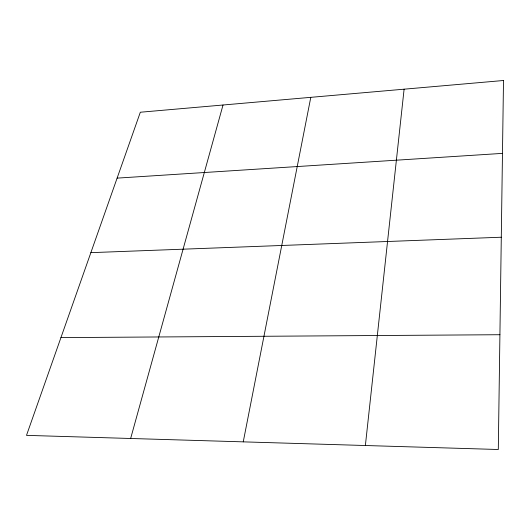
<?xml version="1.0" encoding="UTF-8"?>
<svg xmlns="http://www.w3.org/2000/svg" width="530" height="530" viewBox="0 0 530 530"><rect width="100%" height="100%" fill="white"/><g stroke="black" fill="none" stroke-linecap="round" stroke-linejoin="round"><path stroke-width="0.79" d="M365.375 445.518L404.105 89.186M243.244 441.861L310.792 97.334M130.645 438.489L223.024 105.006M117.117 178.126L502.473 153.375M90.862 252.651L501.287 237.221M60.937 337.61L499.916 334.721M503.5 80.5L498.299 449.5L26.5 435.368L140.324 112.234L503.5 80.5"/></g></svg>
